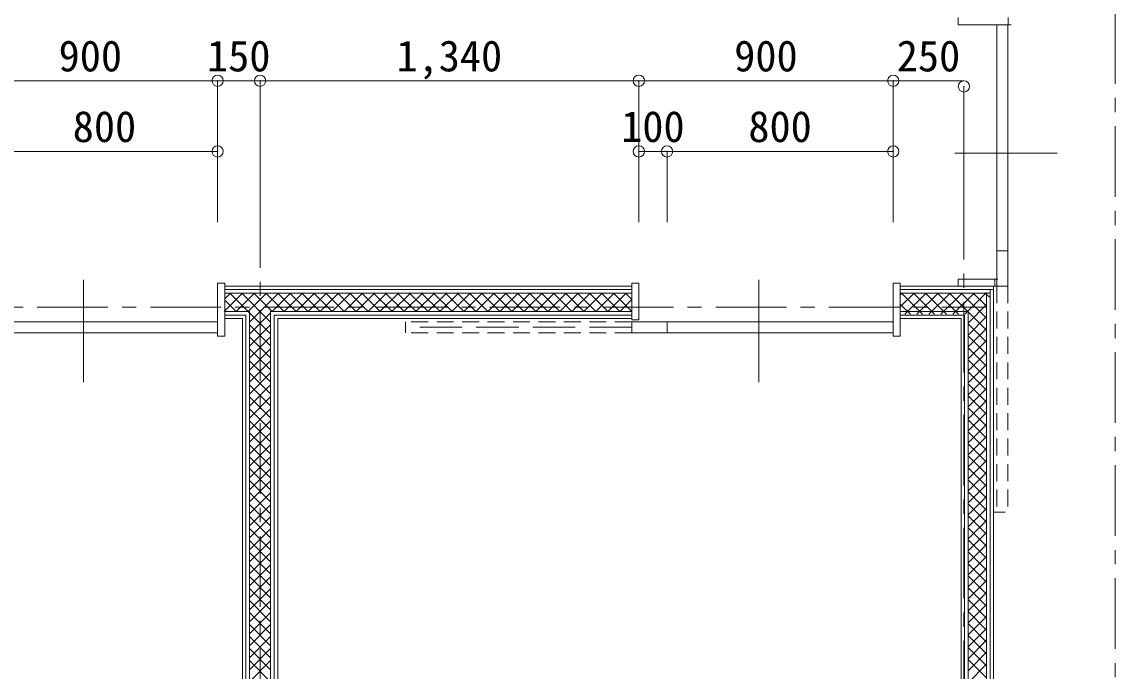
# Model space of a CAD drawing. Units: millimetres at full size, sheet at 1:50. Extents: x -17874 to 19699, y -20565 to 13459.
# Drawn here: x 5839 to 9707, y -6472 to -4174 of the extents above; entities that cross this region are included whole.
import ezdxf
from ezdxf.enums import TextEntityAlignment as Align

# ---------------------------------------------------------------- set-up
doc = ezdxf.new("R2010")
doc.units = ezdxf.units.MM
doc.header["$LTSCALE"] = 50
doc.header["$PDMODE"] = 32
doc.header["$PDSIZE"] = 40
for name, pattern in [('CHAIN1', [8, 5, -1, 1, -1]), ('DASHED1', [1.8, 1.2, -0.6]), ('DASHED3', [4, 3, -1])]:
    doc.linetypes.add(name, pattern=pattern)
for name, color, linetype, lineweight in [('1-1_表（文字_固定）', 4, 'CHAIN1', 9), ('1-2', 3, 'Continuous', 18), ('1-4', 4, 'Continuous', 9), ('1-6', 7, 'Continuous', 13), ('1-8', 134, 'Continuous', 5)]:
    doc.layers.add(name, color=color, linetype=linetype, lineweight=lineweight)
doc.styles.add('ＭＳ ゴシック', font='')
doc.styles.get('ＭＳ ゴシック').set_extended_font_data('MS Gothic')

msp = doc.modelspace()

# ---------------------------------------------------------------- linework, layer by layer
at = {"layer": '1-1_表（文字_固定）'}
for p, q in [((9706.93, 8656.68), (9706.93, -9444.31)), ((6681.93, -9444.31), (6681.93, -4830.36)), ((9171.93, -9415.02), (9171.93, -4834.23)), ((-2505.88, -5184.31), (9251.93, -5184.31))]:
    msp.add_line(p, q, dxfattribs=at)
at = {"layer": '1-2', "color": 7, "lineweight": 13}
for p, q in [((5631.89, -4382.62), (6531.89, -4382.62)), ((6531.89, -4382.62), (6681.93, -4382.62)), ((6681.93, -4382.62), (8021.93, -4382.62)), ((8021.93, -4382.62), (8921.93, -4382.62)), ((8921.93, -4382.62), (9171.93, -4382.62)), ((6531.89, -4632.62), (5731.89, -4632.62)), ((8021.93, -4632.62), (8121.93, -4632.62)), ((8121.93, -4632.62), (8921.93, -4632.62))]:
    msp.add_line(p, q, dxfattribs=at)
at = {"layer": '1-2'}
for p, q in [((6556.89, -5109.31), (7996.93, -5109.31)), ((8946.93, -5109.31), (9276.93, -5109.31)), ((9276.93, -7849.31), (9276.93, -5109.31)), ((6556.89, -5224.31), (6619.43, -5224.31)), ((6619.43, -8279.31), (6619.43, -5224.31)), ((6744.43, -5224.31), (7996.93, -5224.31)), ((6744.43, -8279.31), (6744.43, -5224.31)), ((8946.93, -5224.31), (9161.93, -5224.31)), ((9161.93, -7849.31), (9161.93, -5224.31))]:
    msp.add_line(p, q, dxfattribs=at)
at = {"layer": '1-4', "color": 7, "lineweight": 13}
for p, q in [((9151.93, -4184.31), (9151.93, -4159.31)), ((9328.93, -4184.31), (9328.93, -4159.31)), ((9151.93, -4184.31), (9338.93, -4184.31)), ((9287.93, -5109.31), (9287.93, -4184.31)), ((9327.93, -5109.31), (9327.93, -4184.31)), ((6531.89, -5099.31), (6556.89, -5099.31)), ((8021.93, -5099.31), (7996.93, -5099.31)), ((7996.93, -5229.31), (7996.93, -5099.31)), ((8021.93, -5099.31), (8021.93, -5229.31)), ((8921.93, -5099.31), (8946.93, -5099.31)), ((8921.93, -5099.31), (8921.93, -5286.31)), ((8946.93, -5286.31), (8946.93, -5099.31)), ((9151.93, -5084.31), (9151.93, -5109.31)), ((9151.93, -5084.31), (9291.93, -5084.31)), ((9281.93, -5084.31), (9281.93, -5109.31)), ((9291.93, -5109.31), (9151.93, -5109.31)), ((9327.93, -5109.31), (9287.93, -5109.31)), ((5606.89, -5235.31), (6531.89, -5235.31)), ((8021.93, -5229.31), (7996.93, -5229.31)), ((7996.93, -5275.31), (7996.93, -5235.31)), ((7996.93, -5235.31), (8921.93, -5235.31)), ((5606.89, -5275.31), (6531.89, -5275.31)), ((7996.93, -5275.31), (8921.93, -5275.31)), ((8921.93, -5286.31), (8946.93, -5286.31))]:
    msp.add_line(p, q, dxfattribs=at)
at = {"layer": '1-4'}
for p, q in [((9501.74, -4639.31), (9140.13, -4639.31)), ((6056.89, -5449.13), (6056.89, -5087.51)), ((8446.93, -5449.13), (8446.93, -5087.51))]:
    msp.add_line(p, q, dxfattribs=at)
at = {"layer": '1-4', "linetype": 'DASHED1'}
for p, q in [((9327.93, -4984.31), (9287.93, -4984.31)), ((9287.93, -5109.31), (9287.93, -5909.31)), ((9327.93, -5109.31), (9327.93, -5909.31)), ((7196.93, -5275.31), (7196.93, -5235.31)), ((7996.93, -5235.31), (7196.93, -5235.31)), ((8121.93, -5275.31), (8121.93, -5235.31)), ((7996.93, -5275.31), (7196.93, -5275.31)), ((9317.93, -5909.31), (9277.93, -5909.31))]:
    msp.add_line(p, q, dxfattribs=at)
at = {"layer": '1-4', "linetype": 'DASHED3'}
msp.add_line((7996.93, -5255.31), (7196.93, -5255.31), dxfattribs=at)
at = {"layer": '1-4', "color": 7, "lineweight": 13}
msp.add_lwpolyline([(6531.89, -5099.31), (6531.89, -5286.31), (6556.89, -5286.31), (6556.89, -5099.31)], dxfattribs=at)
at = {"layer": '1-6'}
for p, q in [((6531.89, -4382.62), (6531.89, -4830.36)), ((6681.93, -4382.62), (6681.93, -4830.36)), ((8021.93, -4382.62), (8021.93, -4882.62)), ((8921.93, -4382.62), (8921.93, -4830.36)), ((9171.93, -4402.62), (9171.93, -4850.36)), ((6531.89, -4632.62), (6531.89, -4882.62)), ((8021.93, -4632.62), (8021.93, -4882.62)), ((8121.93, -4632.62), (8121.93, -4882.62)), ((8921.93, -4632.62), (8921.93, -4882.62))]:
    msp.add_line(p, q, dxfattribs=at)
at = {"layer": '1-6', "color": 2}
for p in [(6531.89, -4382.62), (6681.93, -4382.62), (8021.93, -4382.62), (8921.93, -4382.62), (9171.93, -4402.62), (6531.89, -4632.62), (8021.93, -4632.62), (8121.93, -4632.62), (8921.93, -4632.62)]:
    msp.add_point(p, dxfattribs=at)
at = {"layer": '1-8'}
for p, q in [((6554.8, -5199.31), (6619.8, -5134.31)), ((6556.89, -5154.79), (6577.37, -5134.31)), ((6574.81, -5134.31), (6649.81, -5209.31)), ((6597.23, -5199.31), (6662.23, -5134.31)), ((6617.24, -5134.31), (6719.43, -5236.49)), ((6639.65, -5199.31), (6704.65, -5134.31)), ((6644.43, -5236.96), (6747.08, -5134.31)), ((6659.67, -5134.31), (6724.67, -5199.31)), ((6702.09, -5134.31), (6767.09, -5199.31)), ((6724.5, -5199.31), (6789.5, -5134.31)), ((6744.52, -5134.31), (6809.52, -5199.31)), ((6766.93, -5199.31), (6831.93, -5134.31)), ((6786.95, -5134.31), (6851.95, -5199.31)), ((6809.36, -5199.31), (6874.36, -5134.31)), ((6829.37, -5134.31), (6894.37, -5199.31)), ((6851.78, -5199.31), (6916.78, -5134.31)), ((6871.8, -5134.31), (6936.8, -5199.31)), ((6894.21, -5199.31), (6959.21, -5134.31)), ((6914.22, -5134.31), (6979.22, -5199.31)), ((6936.64, -5199.31), (7001.64, -5134.31)), ((6956.65, -5134.31), (7021.65, -5199.31)), ((6979.06, -5199.31), (7044.06, -5134.31)), ((6999.08, -5134.31), (7064.08, -5199.31)), ((7021.49, -5199.31), (7086.49, -5134.31)), ((7041.5, -5134.31), (7106.5, -5199.31)), ((7063.92, -5199.31), (7128.92, -5134.31)), ((7083.93, -5134.31), (7148.93, -5199.31)), ((7106.34, -5199.31), (7171.34, -5134.31)), ((7126.36, -5134.31), (7191.36, -5199.31)), ((7148.77, -5199.31), (7213.77, -5134.31)), ((7168.78, -5134.31), (7233.78, -5199.31)), ((7191.2, -5199.31), (7256.2, -5134.31)), ((7211.21, -5134.31), (7276.21, -5199.31)), ((7233.62, -5199.31), (7298.62, -5134.31)), ((7253.64, -5134.31), (7318.64, -5199.31)), ((7276.05, -5199.31), (7341.05, -5134.31)), ((7296.06, -5134.31), (7361.06, -5199.31)), ((7318.47, -5199.31), (7383.47, -5134.31)), ((7338.49, -5134.31), (7403.49, -5199.31)), ((7360.9, -5199.31), (7425.9, -5134.31)), ((7380.91, -5134.31), (7445.91, -5199.31)), ((7403.33, -5199.31), (7468.33, -5134.31)), ((7423.34, -5134.31), (7488.34, -5199.31)), ((7445.75, -5199.31), (7510.75, -5134.31)), ((7465.77, -5134.31), (7530.77, -5199.31)), ((7488.18, -5199.31), (7553.18, -5134.31)), ((7508.19, -5134.31), (7573.19, -5199.31)), ((7530.61, -5199.31), (7595.61, -5134.31)), ((7550.62, -5134.31), (7615.62, -5199.31)), ((7573.03, -5199.31), (7638.03, -5134.31)), ((7593.05, -5134.31), (7658.05, -5199.31)), ((7615.46, -5199.31), (7680.46, -5134.31)), ((7635.47, -5134.31), (7700.47, -5199.31)), ((7657.89, -5199.31), (7722.89, -5134.31)), ((7677.9, -5134.31), (7742.9, -5199.31)), ((7700.31, -5199.31), (7765.31, -5134.31)), ((7720.33, -5134.31), (7785.33, -5199.31)), ((7742.74, -5199.31), (7807.74, -5134.31)), ((7762.75, -5134.31), (7827.75, -5199.31)), ((7785.17, -5199.31), (7850.17, -5134.31)), ((7805.18, -5134.31), (7870.18, -5199.31)), ((7827.59, -5199.31), (7892.59, -5134.31)), ((7847.61, -5134.31), (7912.61, -5199.31)), ((7870.02, -5199.31), (7935.02, -5134.31)), ((7890.03, -5134.31), (7955.03, -5199.31)), ((7912.44, -5199.31), (7977.44, -5134.31)), ((7932.46, -5134.31), (7997.46, -5199.31)), ((7974.88, -5134.31), (7996.93, -5156.35)), ((8946.93, -5183.06), (8995.68, -5134.31)), ((8946.93, -5140.63), (8953.25, -5134.31)), ((8950.69, -5134.31), (9025.69, -5209.31)), ((8963.1, -5209.31), (9038.1, -5134.31)), ((8993.12, -5134.31), (9068.12, -5209.31)), ((9005.53, -5209.31), (9080.53, -5134.31)), ((9035.54, -5134.31), (9110.54, -5209.31)), ((9047.96, -5209.31), (9122.96, -5134.31)), ((9077.97, -5134.31), (9152.97, -5209.31)), ((9090.38, -5209.31), (9165.38, -5134.31)), ((9120.4, -5134.31), (9185.4, -5199.31)), ((9132.81, -5209.31), (9207.81, -5134.31)), ((9162.82, -5134.31), (9251.93, -5223.41)), ((9175.24, -5209.31), (9251.93, -5132.62)), ((9205.25, -5134.31), (9251.93, -5180.98)), ((9247.68, -5134.31), (9261.93, -5148.56)), ((6556.89, -5158.81), (6597.39, -5199.31)), ((7954.87, -5199.31), (7996.93, -5157.25)), ((8946.93, -5172.97), (8983.27, -5209.31)), ((9186.93, -5240.05), (9251.93, -5175.05)), ((6644.43, -5279.39), (6719.43, -5204.39)), ((6649.43, -5208.92), (6719.43, -5278.92)), ((9186.93, -5200.84), (9251.93, -5265.84)), ((9186.93, -5282.47), (9251.93, -5217.47)), ((6644.43, -5246.35), (6719.43, -5321.35)), ((6644.43, -5321.81), (6719.43, -5246.81)), ((9186.93, -5243.26), (9251.93, -5308.26)), ((6644.43, -5288.77), (6719.43, -5363.77)), ((6644.43, -5364.24), (6719.43, -5289.24)), ((9186.93, -5324.9), (9251.93, -5259.9)), ((9186.93, -5285.69), (9251.93, -5350.69)), ((6644.43, -5331.2), (6719.43, -5406.2)), ((6644.43, -5406.67), (6719.43, -5331.67)), ((9186.93, -5367.32), (9251.93, -5302.32)), ((9186.93, -5328.11), (9251.93, -5393.11)), ((6644.43, -5373.63), (6719.43, -5448.63)), ((6644.43, -5449.09), (6719.43, -5374.09)), ((9186.93, -5409.75), (9251.93, -5344.75)), ((9186.93, -5370.54), (9251.93, -5435.54)), ((9186.93, -5452.18), (9251.93, -5387.18)), ((9186.93, -5412.97), (9251.93, -5477.97)), ((6644.43, -5416.05), (6719.43, -5491.05)), ((6644.43, -5491.52), (6719.43, -5416.52)), ((9186.93, -5494.6), (9251.93, -5429.6)), ((6644.43, -5458.48), (6719.43, -5533.48)), ((6644.43, -5533.95), (6719.43, -5458.95)), ((9186.93, -5455.39), (9251.93, -5520.39)), ((9186.93, -5537.03), (9251.93, -5472.03)), ((6644.43, -5500.9), (6719.43, -5575.9)), ((6644.43, -5576.37), (6719.43, -5501.37)), ((9186.93, -5497.82), (9251.93, -5562.82)), ((9186.93, -5579.46), (9251.93, -5514.46)), ((6644.43, -5543.33), (6719.43, -5618.33)), ((6644.43, -5618.8), (6719.43, -5543.8)), ((9186.93, -5540.25), (9251.93, -5605.25)), ((9186.93, -5621.88), (9251.93, -5556.88)), ((6644.43, -5585.76), (6719.43, -5660.76)), ((6644.43, -5661.23), (6719.43, -5586.23)), ((9186.93, -5582.67), (9251.93, -5647.67)), ((9186.93, -5664.31), (9251.93, -5599.31)), ((6644.43, -5628.18), (6719.43, -5703.18)), ((6644.43, -5703.65), (6719.43, -5628.65)), ((9186.93, -5625.1), (9251.93, -5690.1)), ((9186.93, -5706.74), (9251.93, -5641.74)), ((6644.43, -5670.61), (6719.43, -5745.61)), ((6644.43, -5746.08), (6719.43, -5671.08)), ((9186.93, -5667.53), (9251.93, -5732.53)), ((9186.93, -5749.16), (9251.93, -5684.16)), ((6644.43, -5713.04), (6719.43, -5788.04)), ((6644.43, -5788.5), (6719.43, -5713.5)), ((9186.93, -5709.95), (9251.93, -5774.95)), ((6644.43, -5755.46), (6719.43, -5830.46)), ((6644.43, -5830.93), (6719.43, -5755.93)), ((9186.93, -5791.59), (9251.93, -5726.59)), ((9186.93, -5752.38), (9251.93, -5817.38)), ((6644.43, -5797.89), (6719.43, -5872.89)), ((6644.43, -5873.36), (6719.43, -5798.36)), ((9186.93, -5834.02), (9251.93, -5769.02)), ((9186.93, -5794.81), (9251.93, -5859.81)), ((9186.93, -5876.44), (9251.93, -5811.44)), ((9186.93, -5837.23), (9251.93, -5902.23)), ((6644.43, -5840.32), (6719.43, -5915.32)), ((6644.43, -5915.78), (6719.43, -5840.78)), ((9186.93, -5918.87), (9251.93, -5853.87)), ((6644.43, -5882.74), (6719.43, -5957.74)), ((6644.43, -5958.21), (6719.43, -5883.21)), ((9186.93, -5879.66), (9251.93, -5944.66)), ((9186.93, -5961.29), (9251.93, -5896.29)), ((6644.43, -5925.17), (6719.43, -6000.17)), ((6644.43, -6000.64), (6719.43, -5925.64)), ((9186.93, -5922.08), (9251.93, -5987.08)), ((9186.93, -6003.72), (9251.93, -5938.72)), ((6644.43, -5967.6), (6719.43, -6042.6)), ((6644.43, -6043.06), (6719.43, -5968.06)), ((9186.93, -5964.51), (9251.93, -6029.51)), ((9186.93, -6046.15), (9251.93, -5981.15)), ((6644.43, -6010.02), (6719.43, -6085.02)), ((6644.43, -6085.49), (6719.43, -6010.49)), ((9186.93, -6006.94), (9251.93, -6071.94)), ((9186.93, -6088.57), (9251.93, -6023.57)), ((6644.43, -6052.45), (6719.43, -6127.45)), ((6644.43, -6127.92), (6719.43, -6052.92)), ((9186.93, -6049.36), (9251.93, -6114.36)), ((9186.93, -6131), (9251.93, -6066)), ((6644.43, -6094.87), (6719.43, -6169.87)), ((6644.43, -6170.34), (6719.43, -6095.34)), ((9186.93, -6091.79), (9251.93, -6156.79)), ((9186.93, -6173.43), (9251.93, -6108.43)), ((6644.43, -6137.3), (6719.43, -6212.3)), ((6644.43, -6212.77), (6719.43, -6137.77)), ((9186.93, -6134.22), (9251.93, -6199.22)), ((6644.43, -6179.73), (6719.43, -6254.73)), ((6644.43, -6255.19), (6719.43, -6180.19)), ((9186.93, -6215.85), (9251.93, -6150.85)), ((9186.93, -6176.64), (9251.93, -6241.64)), ((6644.43, -6222.15), (6719.43, -6297.15)), ((6644.43, -6297.62), (6719.43, -6222.62)), ((9186.93, -6258.28), (9251.93, -6193.28)), ((9186.93, -6219.07), (9251.93, -6284.07)), ((6644.43, -6264.58), (6719.43, -6339.58)), ((6644.43, -6340.05), (6719.43, -6265.05)), ((9186.93, -6300.71), (9251.93, -6235.71)), ((9186.93, -6261.5), (9251.93, -6326.5)), ((9186.93, -6343.13), (9251.93, -6278.13)), ((9186.93, -6303.92), (9251.93, -6368.92)), ((6644.43, -6307.01), (6719.43, -6382.01)), ((6644.43, -6382.47), (6719.43, -6307.47)), ((9186.93, -6385.56), (9251.93, -6320.56)), ((6644.43, -6349.43), (6719.43, -6424.43)), ((6644.43, -6424.9), (6719.43, -6349.9)), ((9186.93, -6346.35), (9251.93, -6411.35)), ((9186.93, -6427.98), (9251.93, -6362.98)), ((6644.43, -6391.86), (6719.43, -6466.86)), ((6644.43, -6467.33), (6719.43, -6392.33)), ((9186.93, -6388.77), (9251.93, -6453.77)), ((9186.93, -6470.41), (9251.93, -6405.41)), ((6644.43, -6434.29), (6719.43, -6509.29)), ((6644.43, -6509.75), (6719.43, -6434.75)), ((9186.93, -6431.2), (9251.93, -6496.2)), ((9186.93, -6512.84), (9251.93, -6447.84))]:
    msp.add_line(p, q, dxfattribs=at)
at = {"layer": '1-8', "color": 4, "lineweight": 9}
for p, q in [((6556.89, -5121.81), (7996.93, -5121.81)), ((6556.89, -5134.31), (7996.93, -5134.31)), ((8946.93, -5121.81), (9274.43, -5121.81)), ((8946.93, -5134.31), (9261.93, -5134.31)), ((9251.93, -7849.31), (9251.93, -5134.31)), ((9264.43, -7849.31), (9264.43, -5121.81)), ((6556.89, -5199.31), (6644.43, -5199.31)), ((6556.89, -5211.81), (6631.93, -5211.81)), ((6631.93, -8279.31), (6631.93, -5211.81)), ((6644.43, -8279.31), (6644.43, -5199.31)), ((6719.43, -5199.31), (7996.93, -5199.31)), ((6719.43, -8279.31), (6719.43, -5199.31)), ((6731.93, -5211.81), (7996.93, -5211.81)), ((6731.93, -8279.31), (6731.93, -5211.81)), ((8946.93, -5199.31), (9186.93, -5199.31)), ((8946.93, -5211.81), (9174.43, -5211.81)), ((9174.43, -7849.31), (9174.43, -5211.81)), ((9186.93, -7849.31), (9186.93, -5199.31))]:
    msp.add_line(p, q, dxfattribs=at)

# ---------------------------------------------------------------- texts
at = {"layer": '1-6', "style": 'ＭＳ ゴシック'}
for s, p in [('900', (5969.39, -4382.62)), ('150', (6494.41, -4382.62)), ('1,340', (7164.43, -4382.62)), ('900', (8359.43, -4382.62)), ('250', (8934.43, -4382.62)), ('800', (6019.39, -4632.62)), ('100', (7959.43, -4632.62)), ('800', (8409.43, -4632.62))]:
    msp.add_text(s, height=110, dxfattribs=at).set_placement(p, align=Align.BOTTOM_LEFT)

doc.saveas('drawing.dxf')
